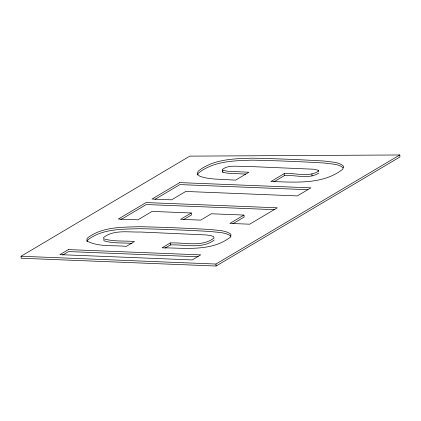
<?xml version="1.0" encoding="UTF-8"?>
<svg xmlns="http://www.w3.org/2000/svg" width="421" height="421" viewBox="0 0 421 421"><rect width="100%" height="100%" fill="white"/><g stroke="black" fill="none" stroke-linecap="round" stroke-linejoin="round"><path stroke-width="0.63" d="M87.115 241.638L87.242 240.359C101.882 228.561 122.195 229.271 140.019 228.677C163.674 229.229 187.329 230.182 210.953 231.513C217.683 232.539 225.277 232.008 231.045 236.165M197.707 175.015L198.191 173.294C213.242 161.064 233.908 160.648 252.4 160.159C276.534 160.669 300.668 161.611 324.765 163.053C330.89 164.237 338.221 163.511 343.226 167.826M318.839 173.057C308.94 179.688 295.426 174.604 284.354 175.641L273.834 181.883M214.21 240.028C201.833 249.474 184.714 244.233 170.4 244.943L164.937 248.185M21.05 256.257L189.808 156.133L399.792 154.97L399.95 156.954L216.099 266.03L21.208 258.241L21.05 256.257L215.941 264.046L399.792 154.97M120.695 219.709L146.255 204.543L274.839 209.684M155.007 199.354L179.883 184.593L307.809 189.703M62.697 255.052L68.539 251.584L198.233 256.768M183.582 219.636L191.466 214.957L191.313 212.973L180.609 219.32L200.696 220.125L211.395 213.773L243.954 215.073L244.112 217.057L232.876 223.725M284.196 173.657L270.913 181.54C294.958 182.083 322.591 185.024 342.768 169.247L343.578 166.227C338.516 161.564 330.948 162.243 324.607 161.069C300.51 159.627 276.376 158.685 252.242 158.175C233.75 158.664 213.084 159.08 198.038 171.31L197.228 174.173L200.017 176.362L205.769 177.93L214.047 179.014L235.597 180.13L248.885 172.247L227.729 171.258L222.714 170.337L222.225 169.547C228.271 164.658 237.044 166.679 244.222 166.295L313.324 169.2L318.192 170.21L318.681 171.073C308.782 177.704 295.274 172.621 284.196 173.657L284.354 175.641M170.247 242.959L162.053 247.816C184.724 247.874 211.558 251.984 230.655 236.96L230.892 234.181C225.119 230.024 217.525 230.55 210.8 229.529C187.171 228.198 163.522 227.245 139.861 226.693C122.037 227.282 101.729 226.577 87.089 238.375L86.826 240.933C98.656 247.238 113.307 245.027 126.279 246.39L134.467 241.528C124.332 240.633 113.765 241.791 103.934 238.854L103.513 237.555C113.733 229.44 128.131 232.366 140.219 232.013L206.406 234.95L211.058 235.655L213.663 236.644L214.052 238.044C201.675 247.49 184.556 242.249 170.247 242.959L170.4 244.943M243.954 215.073L229.913 223.409L249.674 224.198L277.307 207.806L146.098 202.559L118.317 219.041L137.914 219.825L152.113 211.405L191.313 212.973M245.764 174.099L227.887 173.242L222.867 172.321L222.383 171.531M132.015 243.406C122.732 242.622 113.07 243.606 104.087 240.838L103.666 239.538M318.192 170.21L318.265 171.205M311.887 173.947L312.045 175.931M222.714 170.337L222.867 172.321M215.941 264.046L216.099 266.03M179.73 182.609L152.023 199.049L171.621 199.828L185.74 191.455L297.347 195.912L310.935 187.85L179.73 182.609M68.381 249.6L59.887 254.642L192.202 259.931L200.701 254.889L68.381 249.6"/></g></svg>
